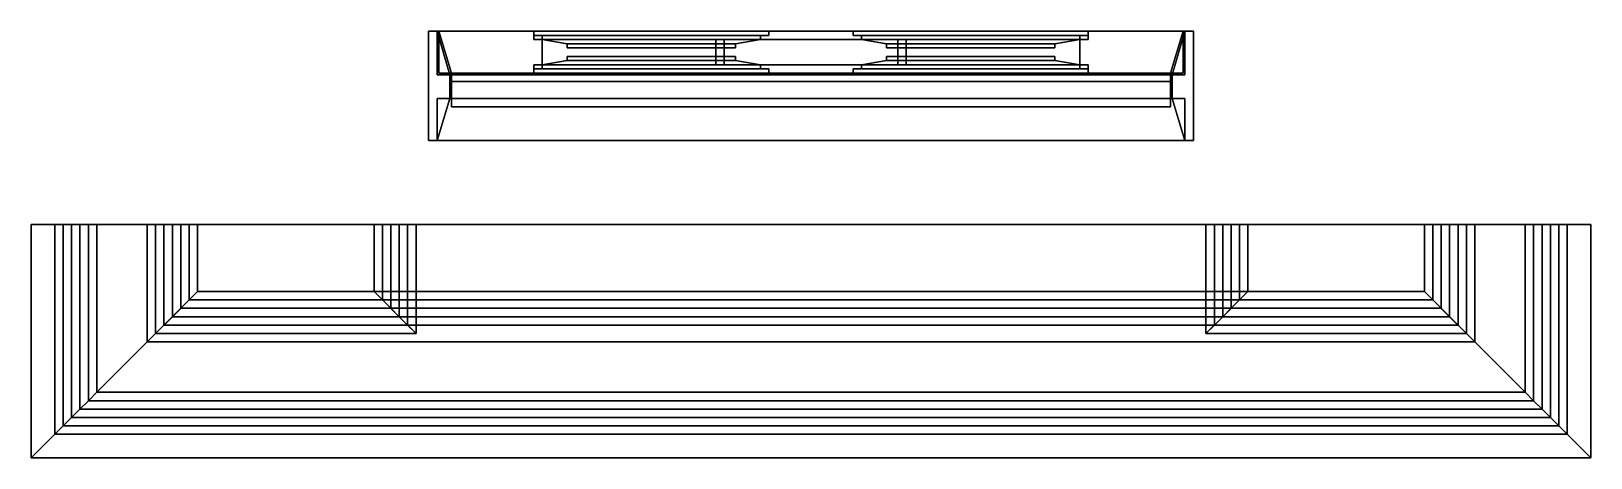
# Model space of a CAD drawing. Extents: x -0.47 to 1.38, y -0.28 to 0.23.
import ezdxf

# ---------------------------------------------------------------- set-up
doc = ezdxf.new("R2010")
doc.units = 0

msp = doc.modelspace()

# ---------------------------------------------------------------- meshes
mesh = msp.add_polyface()
corners = [(-0.305, 0, 2.43), (-0.335, 0, 2.45), (1.245, 0, 2.45), (1.215, 0, 2.43), (-0.335, 0, 2.46), (1.245, 0, 2.46), (-0.295, 0, 2.42), (1.205, 0, 2.42), (-0.285, 0, 2.41), (1.195, 0, 2.41), (-0.315, -0.12, 2.43), (-0.305, -0.11, 2.43), (1.215, -0.11, 2.43), (1.225, -0.12, 2.43), (-0.335, -0.14, 2.45), (1.245, -0.14, 2.45), (-0.335, -0.14, 2.46), (1.245, -0.14, 2.46), (-0.305, -0.11, 2.42), (1.215, -0.11, 2.42), (-0.295, -0.1, 2.42), (1.205, -0.1, 2.42), (-0.285, -0.09, 2.41), (1.195, -0.09, 2.41), (-0.285, -0.09, 2.4), (1.195, -0.09, 2.4), (-0.285, -0.09, 2.21), (-0.285, -0.09, 2.2), (1.195, -0.09, 2.2), (1.195, -0.09, 2.21), (1.383, 0, 2.601), (-0.473, 0, 2.601), (-0.473, -0.278, 2.601), (1.383, -0.278, 2.601), (-0.473, -0.278, 2.591), (1.383, -0.278, 2.591), (-0.445, -0.25, 2.581), (1.355, -0.25, 2.581), (1.335, -0.23, 2.54), (1.335, -0.23, 2.55), (-0.425, -0.23, 2.55), (-0.425, -0.23, 2.54), (0.885, 0.178, 0.025), (0.025, 0.178, 0.025), (0.025, 0.15, 0.025), (0.885, 0.15, 0.025), (0.91, 0.1), (0, 0.1), (0, 0.23), (0.91, 0.23), (0.9, 0.1, 0.025), (0.01, 0.1, 0.025), (0.885, 0.178, 2.055), (0.025, 0.178, 2.055), (0.01, 0.178, 2.07), (0.9, 0.178, 2.07), (0, 0.1, 2.08), (0.91, 0.1, 2.08), (0.91, 0.23, 2.08), (0, 0.23, 2.08), (0.027, 0.14, 0.027), (0.027, 0.18, 0.027), (0.883, 0.18, 0.027), (0.883, 0.14, 0.027), (0.883, 0.18, 0.075), (0.898, 0.18, 0.075), (0.785, 0.18, 0.225), (0.505, 0.18, 0.225), (0.505, 0.18, 0.62), (0.405, 0.18, 0.62), (0.405, 0.18, 0.225), (0.785, 0.18, 0.62), (0.027, 0.18, 0.075), (0.785, 0.18, 0.82), (0.027, 0.17, 0.075), (0.883, 0.17, 0.075), (0.898, 0.18, 2.068), (0.785, 0.18, 1.895), (0.027, 0.14, 0.045), (0.883, 0.14, 0.045), (0.125, 0.18, 1.895), (0.012, 0.18, 2.068), (0.01, 0.1, 2.07), (0.9, 0.1, 2.07), (0.01, 0.15, 2.065), (0.9, 0.15, 2.065), (0.025, 0.15, 2.055), (0.885, 0.15, 2.055)]
mesh.append_faces([[corners[k] for k in face] for face in [(0, 1, 2, 3), (1, 4, 5, 2), (6, 0, 3, 7), (8, 6, 7, 9), (10, 11, 12, 13), (14, 10, 13, 15), (16, 14, 15, 17), (11, 18, 19, 12), (18, 20, 21, 19), (20, 22, 23, 21), (22, 24, 25, 23), (26, 27, 28, 29), (30, 31, 32, 33), (32, 34, 35, 33), (35, 34, 36, 37), (38, 39, 40, 41), (42, 43, 44, 45), (46, 47, 48, 49), (47, 46, 50, 51), (52, 53, 54, 55), (56, 57, 58, 59), (60, 61, 62, 63), (64, 65, 66, 67), (67, 68, 69, 70), (71, 66, 65), (72, 64, 67, 70), (68, 71, 73), (74, 75, 64, 72), (76, 77, 73), (78, 79, 75, 74), (80, 77, 76, 81), (79, 78, 60, 63), (56, 82, 83, 57), (82, 84, 85, 83), (86, 87, 85, 84)]])
mesh = msp.add_polyface()
corners = [(-0.275, 0, 2.11), (-0.015, 0, 2.11), (-0.025, 0, 2.1), (-0.315, 0, 2.1), (-0.015, 0, 2.1), (-0.035, 0, 2.07), (-0.305, 0, 2.07), (-0.025, 0, 2.07), (-0.275, 0, 1.94), (-0.275, 0, 2.03), (-0.065, 0, 2.03), (-0.065, 0, 1.94), (-0.055, 0, 2.04), (-0.055, 0, 2.03), (-0.055, -0.09, 2.03), (-0.065, -0.08, 2.03), (-0.065, -0.08, 1.94), (-0.275, 0, 1.93), (-0.065, 0, 1.93), (-0.055, -0.09, 1.94), (-0.055, 0, 1.94), (-0.055, 0, 1.93), (-0.055, -0.09, 1.93), (-0.065, -0.08, 1.93), (-0.045, 0, 0.13), (-0.035, 0, 0.13), (-0.035, 0, 0.12), (-0.325, 0, 0.1), (-0.305, 0, 0.12), (-0.015, 0, 0.1), (-0.325, 0, 0.08), (-0.015, 0, 0.08), (-0.315, 0, 0.07), (-0.025, 0, 0.07), (-0.015, 0), (-0.325, 0), (-0.015, 0, 0.07), (0.01, 0.178, 0.025), (0.025, 0.178, 0.025), (0.01, 0.23, 0.025), (0.01, 0.23, 2.07), (0, 0.23), (0, 0.23, 2.08), (0.01, 0.178, 2.07), (0.025, 0.178, 2.055), (0, 0.1), (0, 0.1, 2.08), (0.01, 0.1, 0.025), (0.01, 0.1, 2.07), (0.01, 0.15, 0.025), (0.01, 0.15, 2.065), (0.025, 0.15, 0.025), (0.025, 0.15, 2.055), (0.012, 0.23, 0.027), (0.012, 0.18, 0.075), (0.012, 0.18, 2.068), (0.012, 0.23, 2.068), (0.012, 0.18, 0.027), (0.027, 0.18, 0.027), (0.027, 0.18, 0.075), (0.027, 0.14, 0.045), (0.027, 0.17, 0.075), (0.027, 0.14, 0.027), (0.125, 0.18, 0.62), (0.125, 0.18, 0.82), (0.125, 0.23, 0.82), (0.125, 0.23, 0.62)]
mesh.append_faces([[corners[k] for k in face] for face in [(0, 1, 2, 3), (1, 4, 2), (2, 5, 6, 3), (2, 7, 5), (8, 9, 10, 11), (12, 13, 10), (13, 14, 15, 10), (11, 10, 15, 16), (17, 8, 11, 18), (16, 19, 20, 11), (11, 20, 21, 18), (21, 22, 23, 18), (24, 25, 26), (27, 28, 26, 29), (30, 27, 29, 31), (32, 30, 31, 33), (34, 35, 32, 33), (33, 36, 34), (37, 38, 39), (40, 39, 41, 42), (43, 44, 38, 37), (39, 40, 43, 37), (42, 41, 45, 46), (45, 47, 48, 46), (49, 50, 48, 47), (51, 52, 50, 49), (49, 47, 51), (44, 52, 51, 38), (53, 54, 55, 56), (53, 57, 54), (57, 53, 58), (54, 57, 58, 59), (59, 58, 60, 61), (62, 60, 58), (55, 54, 63, 64), (53, 56, 65, 66)]])
mesh = msp.add_polyface()
corners = [(0.025, 0.178, 0.025), (0.885, 0.178, 0.025), (0.9, 0.23, 0.025), (0.01, 0.23, 0.025), (0.91, 0.23), (0, 0.23), (0.9, 0.23, 2.07), (0.01, 0.23, 2.07), (0, 0.23, 2.08), (0.91, 0.23, 2.08), (0.9, 0.178, 2.07), (0.01, 0.178, 2.07), (0.898, 0.18, 2.068), (0.898, 0.23, 2.068), (0.012, 0.23, 2.068), (0.012, 0.18, 2.068), (0.012, 0.23, 0.027), (0.898, 0.23, 0.027), (0.883, 0.18, 0.027), (0.027, 0.18, 0.027), (0.745, 0.2, 0.265), (0.745, 0.2, 0.58), (0.545, 0.2, 0.58), (0.545, 0.2, 0.265), (0.545, 0.195, 0.58), (0.545, 0.195, 0.265), (0.745, 0.195, 0.58), (0.5583, 0.19, 0.83), (0.5583, 0.19, 1.175), (0.5583, 0.22, 1.175), (0.5583, 0.22, 0.83), (0.5683, 0.22, 0.83), (0.5683, 0.22, 1.175), (0.5683, 0.19, 1.175), (0.5683, 0.19, 0.83), (0.785, 0.23, 0.82), (0.125, 0.23, 0.82), (0.125, 0.22, 0.82), (0.785, 0.22, 0.82), (0.5583, 0.22, 1.185), (0.5683, 0.22, 1.185), (0.505, 0.23, 0.62), (0.405, 0.23, 0.62), (0.5583, 0.22, 1.54), (0.5583, 0.19, 1.54), (0.5583, 0.19, 1.885), (0.5583, 0.22, 1.885), (0.5683, 0.19, 1.53), (0.5683, 0.19, 1.185), (0.5683, 0.22, 1.53), (0.5583, 0.22, 1.53), (0.5583, 0.19, 1.185), (0.5583, 0.19, 1.53), (0.785, 0.22, 1.895), (0.125, 0.22, 1.895), (0.125, 0.23, 1.895), (0.785, 0.23, 1.895), (0.5683, 0.22, 1.54), (0.5683, 0.22, 1.885), (0.5683, 0.19, 1.54), (0.5683, 0.19, 1.885), (0.505, 0.23, 0.225), (0.505, 0.225, 0.62), (0.505, 0.225, 0.225), (0.405, 0.23, 0.225), (0.785, 0.225, 0.62), (0.785, 0.23, 0.62), (0.515, 0.225, 0.61), (0.515, 0.225, 0.235), (0.785, 0.23, 0.225), (0.785, 0.225, 0.225), (0.775, 0.225, 0.61), (0.515, 0.22, 0.61), (0.515, 0.22, 0.235), (0.545, 0.215, 0.58), (0.545, 0.215, 0.265), (0.545, 0.21, 0.58), (0.545, 0.21, 0.265)]
mesh.append_faces([[corners[k] for k in face] for face in [(0, 1, 2, 3), (2, 4, 5, 3), (6, 7, 8, 9), (10, 11, 7, 6), (12, 13, 14, 15), (16, 17, 18, 19), (20, 21, 22, 23), (22, 24, 25, 23), (26, 24, 22, 21), (27, 28, 29, 30), (31, 32, 33, 34), (30, 29, 32, 31), (35, 36, 37, 38), (31, 38, 30), (32, 29, 39, 40), (41, 42, 36, 35), (43, 44, 45, 46), (47, 48, 40, 49), (50, 39, 51, 52), (49, 40, 39, 50), (53, 54, 55, 56), (57, 43, 46, 58), (58, 46, 53), (59, 57, 58, 60), (49, 50, 43, 57), (61, 41, 62, 63), (61, 17, 16, 64), (65, 62, 41, 66), (14, 13, 56, 55), (67, 68, 63, 62), (69, 61, 63, 70), (65, 71, 67, 62), (68, 67, 72, 73), (73, 72, 74, 75), (74, 76, 77, 75)]])
mesh = msp.add_polyface()
corners = [(0.135, 0.19, 1.53), (0.135, 0.19, 1.185), (0.135, 0.22, 1.185), (0.135, 0.22, 1.53), (0.135, 0.19, 0.83), (0.3417, 0.19, 0.83), (0.3417, 0.22, 0.83), (0.135, 0.22, 0.83), (0.3417, 0.19, 1.185), (0.3417, 0.22, 1.185), (0.125, 0.22, 0.82), (0.125, 0.22, 1.895), (0.3417, 0.22, 1.53), (0.3417, 0.19, 1.53), (0.365, 0.2, 0.265), (0.365, 0.2, 0.58), (0.165, 0.2, 0.58), (0.165, 0.2, 0.265), (0.165, 0.195, 0.265), (0.365, 0.195, 0.265), (0.125, 0.23, 0.82), (0.125, 0.23, 1.895), (0.3417, 0.22, 1.175), (0.3417, 0.19, 1.175), (0.135, 0.19, 1.175), (0.135, 0.22, 1.175), (0.135, 0.22, 1.54), (0.3417, 0.22, 1.54), (0.135, 0.19, 1.54), (0.135, 0.22, 1.885), (0.135, 0.19, 1.885), (0.3417, 0.19, 1.54), (0.165, 0.195, 0.58), (0.405, 0.23, 0.62), (0.125, 0.23, 0.62), (0.012, 0.23, 2.068), (0.3417, 0.22, 1.885), (0.3417, 0.19, 1.885), (0.405, 0.225, 0.62), (0.125, 0.225, 0.62), (0.405, 0.23, 0.225), (0.125, 0.23, 0.225), (0.125, 0.225, 0.225), (0.405, 0.225, 0.225), (0.012, 0.23, 0.027), (0.135, 0.225, 0.61), (0.395, 0.225, 0.61), (0.135, 0.225, 0.235), (0.395, 0.225, 0.235), (0.135, 0.22, 0.61), (0.135, 0.22, 0.235), (0.165, 0.215, 0.58), (0.165, 0.215, 0.265), (0.165, 0.21, 0.58), (0.165, 0.21, 0.265)]
mesh.append_faces([[corners[k] for k in face] for face in [(0, 1, 2, 3), (4, 5, 6, 7), (8, 9, 2, 1), (3, 2, 10, 11), (12, 13, 0, 3), (14, 15, 16, 17), (14, 17, 18, 19), (11, 10, 20, 21), (10, 7, 6), (22, 23, 24, 25), (7, 25, 24, 4), (22, 25, 2, 9), (2, 25, 10), (26, 3, 11), (12, 3, 26, 27), (28, 26, 29, 30), (31, 27, 26, 28), (16, 32, 18, 17), (33, 34, 20), (20, 35, 21), (7, 10, 25), (11, 29, 26), (36, 37, 30, 29), (38, 39, 34, 33), (36, 29, 11), (40, 41, 42, 43), (41, 40, 44), (45, 39, 38, 46), (41, 34, 39, 42), (41, 44, 34), (47, 48, 43, 42), (42, 39, 45, 47), (47, 45, 49, 50), (50, 49, 51, 52), (51, 53, 54, 52)]])
mesh = msp.add_polyface()
corners = [(0.3517, 0.19, 0.83), (0.5583, 0.19, 0.83), (0.5583, 0.22, 0.83), (0.3517, 0.22, 0.83), (0.785, 0.22, 0.82), (0.125, 0.22, 0.82), (0.3517, 0.22, 1.175), (0.3517, 0.19, 1.175), (0.5583, 0.22, 1.175), (0.5583, 0.19, 1.175), (0.3417, 0.22, 0.83), (0.3417, 0.22, 1.175), (0.3417, 0.19, 0.83), (0.3417, 0.19, 1.175), (0.5583, 0.22, 1.885), (0.5583, 0.19, 1.885), (0.3517, 0.19, 1.885), (0.3517, 0.22, 1.885), (0.3517, 0.22, 1.185), (0.5583, 0.22, 1.185), (0.3417, 0.22, 1.185), (0.3417, 0.22, 1.53), (0.3417, 0.19, 1.185), (0.3417, 0.19, 1.53), (0.3517, 0.19, 1.54), (0.3517, 0.22, 1.54), (0.125, 0.22, 1.895), (0.785, 0.22, 1.895), (0.5583, 0.19, 1.185), (0.3517, 0.19, 1.185), (0.405, 0.23, 0.225), (0.405, 0.23, 0.62), (0.505, 0.23, 0.62), (0.505, 0.23, 0.225), (0.3517, 0.22, 1.53), (0.3517, 0.19, 1.53), (0.3417, 0.22, 1.54), (0.3417, 0.19, 1.54), (0.3417, 0.19, 1.885), (0.3417, 0.22, 1.885), (0.5583, 0.19, 1.54), (0.5583, 0.22, 1.54), (0.5583, 0.22, 1.53), (0.5583, 0.19, 1.53), (0.405, 0.225, 0.225), (0.405, 0.225, 0.62), (0.395, 0.225, 0.235), (0.395, 0.225, 0.61), (0.395, 0.22, 0.235), (0.395, 0.22, 0.61), (0.135, 0.22, 0.61), (0.135, 0.225, 0.61), (0.135, 0.225, 0.235), (0.135, 0.22, 0.235), (0.365, 0.215, 0.265), (0.365, 0.215, 0.58), (0.165, 0.215, 0.58), (0.165, 0.215, 0.265), (0.365, 0.21, 0.58), (0.365, 0.21, 0.265), (0.165, 0.21, 0.58), (0.165, 0.21, 0.265)]
mesh.append_faces([[corners[k] for k in face] for face in [(0, 1, 2, 3), (4, 5, 3, 2), (3, 6, 7, 0), (8, 9, 7, 6), (5, 10, 3), (10, 11, 6, 3), (12, 13, 11, 10), (14, 15, 16, 17), (18, 19, 8, 6), (6, 11, 20, 18), (21, 20, 22, 23), (24, 25, 17, 16), (26, 27, 14, 17), (28, 19, 18, 29), (30, 31, 32, 33), (34, 18, 20, 21), (35, 29, 18, 34), (34, 21, 36, 25), (36, 37, 38, 39), (40, 41, 25, 24), (25, 36, 39, 17), (17, 39, 26), (42, 43, 35, 34), (44, 45, 31, 30), (25, 41, 42, 34), (45, 44, 46, 47), (48, 49, 47, 46), (49, 50, 51, 47), (46, 52, 53, 48), (54, 55, 49, 48), (55, 56, 50, 49), (48, 53, 57, 54), (58, 55, 54, 59), (58, 60, 56, 55), (54, 57, 61, 59), (61, 60, 58, 59)]])
mesh = msp.add_polyface()
corners = [(0.745, 0.195, 0.58), (0.745, 0.2, 0.58), (0.745, 0.2, 0.265), (0.745, 0.195, 0.265), (0.775, 0.22, 1.53), (0.775, 0.22, 1.185), (0.775, 0.19, 1.185), (0.775, 0.19, 1.53), (0.775, 0.22, 0.83), (0.5683, 0.22, 0.83), (0.5683, 0.19, 0.83), (0.775, 0.19, 0.83), (0.785, 0.22, 1.895), (0.785, 0.22, 0.82), (0.5683, 0.22, 1.185), (0.5683, 0.19, 1.185), (0.5683, 0.19, 1.53), (0.5683, 0.22, 1.53), (0.5683, 0.19, 1.175), (0.5683, 0.22, 1.175), (0.775, 0.22, 1.175), (0.775, 0.19, 1.175), (0.785, 0.23, 1.895), (0.785, 0.23, 0.82), (0.775, 0.22, 1.54), (0.5683, 0.22, 1.54), (0.5683, 0.19, 1.54), (0.775, 0.19, 1.54), (0.775, 0.19, 1.885), (0.775, 0.22, 1.885), (0.505, 0.23, 0.62), (0.785, 0.23, 0.62), (0.898, 0.23, 2.068), (0.5683, 0.19, 1.885), (0.5683, 0.22, 1.885), (0.505, 0.23, 0.225), (0.785, 0.23, 0.225), (0.898, 0.23, 0.027), (0.785, 0.225, 0.225), (0.785, 0.225, 0.62), (0.505, 0.225, 0.225), (0.515, 0.225, 0.235), (0.775, 0.225, 0.235), (0.775, 0.225, 0.61), (0.775, 0.22, 0.61), (0.515, 0.22, 0.61), (0.515, 0.225, 0.61), (0.515, 0.22, 0.235), (0.775, 0.22, 0.235), (0.745, 0.215, 0.58), (0.545, 0.215, 0.58), (0.545, 0.215, 0.265), (0.745, 0.215, 0.265), (0.745, 0.21, 0.58), (0.545, 0.21, 0.58), (0.545, 0.21, 0.265), (0.745, 0.21, 0.265)]
mesh.append_faces([[corners[k] for k in face] for face in [(0, 1, 2, 3), (4, 5, 6, 7), (8, 9, 10, 11), (12, 13, 5, 4), (14, 15, 6, 5), (16, 17, 4, 7), (18, 19, 20, 21), (11, 21, 20, 8), (9, 8, 13), (22, 23, 13, 12), (20, 5, 13), (24, 12, 4), (14, 5, 20, 19), (25, 24, 4, 17), (25, 26, 27, 24), (24, 27, 28, 29), (8, 20, 13), (30, 23, 31), (23, 22, 32), (33, 34, 29, 28), (24, 29, 12), (29, 34, 12), (35, 36, 37), (38, 39, 31, 36), (38, 40, 41, 42), (42, 43, 39, 38), (44, 45, 46, 43), (42, 41, 47, 48), (48, 44, 43, 42), (49, 50, 45, 44), (48, 47, 51, 52), (52, 49, 44, 48), (53, 54, 50, 49), (55, 54, 53, 56), (52, 51, 55, 56), (53, 49, 52, 56)]])
mesh = msp.add_polyface()
corners = [(0.925, 0, 2.11), (1.185, 0, 2.11), (1.225, 0, 2.1), (0.935, 0, 2.1), (0.925, -0.08, 2.11), (0.925, 0, 2.1), (0.945, 0, 2.07), (1.215, 0, 2.07), (0.935, 0, 2.07), (1.215, 0, 2.06), (0.945, 0, 2.06), (1.195, 0, 2.04), (0.965, 0, 2.04), (1.185, 0, 2.03), (0.975, 0, 2.03), (1.185, 0, 1.94), (0.975, 0, 1.94), (0.965, 0, 2.03), (1.185, 0, 1.93), (0.975, 0, 1.93), (1.205, 0, 0.13), (0.955, 0, 0.13), (0.965, 0, 1.94), (0.965, 0, 1.93), (1.215, 0, 0.12), (0.945, 0, 0.12), (1.235, 0, 0.1), (0.925, 0, 0.1), (0.945, 0, 0.13), (0.925, 0, 0.07), (0.935, 0, 0.07), (0.925, 0), (0.9, 0.178, 0.025), (0.9, 0.23, 0.025), (0.885, 0.178, 0.025), (0.9, 0.178, 2.07), (0.9, 0.23, 2.07), (0.885, 0.178, 2.055), (0.91, 0.23, 2.08), (0.91, 0.23), (0.91, 0.1, 2.08), (0.91, 0.1), (0.9, 0.1, 2.07), (0.9, 0.1, 0.025), (0.9, 0.15, 2.065), (0.9, 0.15, 0.025), (0.885, 0.15, 0.025), (0.885, 0.15, 2.055), (0.898, 0.18, 0.075), (0.898, 0.23, 0.027), (0.898, 0.23, 2.068), (0.898, 0.18, 2.068), (0.898, 0.18, 0.027), (0.883, 0.18, 0.027), (0.883, 0.18, 0.075), (0.883, 0.17, 0.075), (0.883, 0.14, 0.045), (0.883, 0.14, 0.027), (0.785, 0.18, 0.62), (0.785, 0.18, 0.82), (0.785, 0.23, 0.82), (0.785, 0.23, 0.62), (0.785, 0.23, 0.225)]
mesh.append_faces([[corners[k] for k in face] for face in [(0, 1, 2, 3), (4, 0, 5), (6, 3, 2, 7), (5, 0, 3), (6, 8, 3), (7, 9, 10, 6), (9, 11, 12, 10), (13, 14, 12, 11), (13, 15, 16, 14), (17, 12, 14), (15, 18, 19, 16), (18, 20, 21, 19), (22, 16, 19, 23), (20, 24, 25, 21), (24, 26, 27, 25), (28, 21, 25), (29, 30, 31), (32, 33, 34), (35, 36, 33, 32), (32, 34, 37, 35), (36, 38, 39, 33), (40, 41, 39, 38), (42, 43, 41, 40), (43, 42, 44, 45), (45, 46, 43), (45, 44, 47, 46), (37, 34, 46, 47), (48, 49, 50, 51), (52, 49, 48), (49, 52, 53), (54, 53, 52, 48), (55, 56, 53, 54), (57, 53, 56), (58, 48, 51, 59), (60, 50, 49, 61), (61, 49, 62)]])
mesh = msp.add_polyface()
corners = [(0.395, 0.185, 0.61), (0.395, 0.185, 0.235), (0.405, 0.185, 0.225), (0.405, 0.185, 0.62), (0.125, 0.19, 0.82), (0.785, 0.19, 0.82), (0.5583, 0.19, 0.83), (0.3517, 0.19, 0.83), (0.125, 0.18, 1.895), (0.125, 0.18, 0.82), (0.125, 0.19, 1.895), (0.125, 0.185, 0.225), (0.125, 0.185, 0.62), (0.125, 0.18, 0.62), (0.125, 0.18, 0.225), (0.135, 0.185, 0.61), (0.395, 0.19, 0.61), (0.395, 0.19, 0.235), (0.135, 0.185, 0.235), (0.3417, 0.19, 0.83), (0.135, 0.19, 1.185), (0.135, 0.19, 1.53), (0.135, 0.19, 0.61), (0.365, 0.195, 0.58), (0.365, 0.195, 0.265), (0.135, 0.19, 0.235), (0.3517, 0.19, 1.175), (0.3417, 0.19, 1.175), (0.135, 0.19, 0.83), (0.135, 0.19, 1.175), (0.135, 0.19, 1.54), (0.785, 0.19, 1.895), (0.3517, 0.19, 1.885), (0.5583, 0.19, 1.885), (0.165, 0.195, 0.58), (0.365, 0.2, 0.58), (0.365, 0.2, 0.265), (0.165, 0.195, 0.265), (0.3517, 0.19, 1.185), (0.3417, 0.19, 1.185), (0.135, 0.19, 1.885), (0.3417, 0.19, 1.54), (0.3417, 0.19, 1.53), (0.3417, 0.19, 1.885), (0.165, 0.2, 0.58), (0.5583, 0.19, 1.185), (0.5583, 0.19, 1.175), (0.3517, 0.19, 1.53), (0.3517, 0.19, 1.54), (0.5583, 0.19, 1.54), (0.5583, 0.19, 1.53)]
mesh.append_faces([[corners[k] for k in face] for face in [(0, 1, 2, 3), (4, 5, 6, 7), (8, 9, 4, 10), (11, 12, 13, 14), (3, 12, 15, 0), (1, 0, 16, 17), (18, 11, 2, 1), (7, 19, 4), (10, 4, 20, 21), (18, 15, 12, 11), (0, 15, 22, 16), (17, 16, 23, 24), (17, 25, 18, 1), (7, 26, 27, 19), (19, 28, 4), (29, 20, 4), (30, 10, 21), (31, 10, 32, 33), (25, 22, 15, 18), (16, 22, 34, 23), (23, 35, 36, 24), (24, 37, 25, 17), (27, 26, 38, 39), (28, 29, 4), (39, 20, 29, 27), (40, 10, 30), (41, 30, 21, 42), (43, 32, 10), (37, 34, 22, 25), (23, 34, 44, 35), (45, 38, 26, 46), (42, 39, 38, 47), (43, 10, 40), (42, 47, 48, 41), (32, 43, 41, 48), (49, 48, 47, 50)]])
mesh = msp.add_polyface()
corners = [(0.745, 0.2, 0.265), (0.545, 0.2, 0.265), (0.545, 0.195, 0.265), (0.745, 0.195, 0.265), (0.515, 0.19, 0.235), (0.775, 0.19, 0.235), (0.545, 0.195, 0.58), (0.515, 0.19, 0.61), (0.515, 0.185, 0.235), (0.775, 0.185, 0.235), (0.775, 0.19, 0.61), (0.745, 0.195, 0.58), (0.515, 0.185, 0.61), (0.785, 0.185, 0.225), (0.505, 0.185, 0.225), (0.775, 0.185, 0.61), (0.505, 0.185, 0.62), (0.785, 0.185, 0.62), (0.505, 0.18, 0.225), (0.785, 0.18, 0.225), (0.505, 0.18, 0.62), (0.785, 0.18, 0.62), (0.785, 0.19, 0.82), (0.125, 0.19, 0.82), (0.125, 0.18, 0.82), (0.785, 0.18, 0.82), (0.785, 0.18, 1.895), (0.785, 0.19, 1.895), (0.5683, 0.19, 0.83), (0.5583, 0.19, 0.83), (0.125, 0.18, 1.895), (0.125, 0.19, 1.895), (0.775, 0.19, 1.53), (0.775, 0.19, 1.185), (0.5683, 0.19, 1.175), (0.5583, 0.19, 1.175), (0.775, 0.19, 0.83), (0.775, 0.19, 1.175), (0.775, 0.19, 1.54), (0.5683, 0.19, 1.185), (0.5583, 0.19, 1.185), (0.5683, 0.19, 1.885), (0.5583, 0.19, 1.885), (0.5683, 0.19, 1.54), (0.5683, 0.19, 1.53), (0.775, 0.19, 1.885), (0.5583, 0.19, 1.53), (0.5583, 0.19, 1.54)]
mesh.append_faces([[corners[k] for k in face] for face in [(0, 1, 2, 3), (3, 2, 4, 5), (2, 6, 7, 4), (5, 4, 8, 9), (5, 10, 11, 3), (10, 7, 6, 11), (4, 7, 12, 8), (13, 9, 8, 14), (9, 15, 10, 5), (15, 12, 7, 10), (16, 14, 8, 12), (13, 17, 15, 9), (13, 14, 18, 19), (12, 15, 17, 16), (14, 16, 20, 18), (19, 21, 17, 13), (21, 20, 16, 17), (22, 23, 24, 25), (25, 26, 27, 22), (28, 29, 22), (26, 30, 31, 27), (32, 33, 22, 27), (28, 34, 35, 29), (28, 22, 36), (37, 22, 33), (38, 32, 27), (35, 34, 39, 40), (36, 22, 37), (41, 27, 42), (33, 39, 34, 37), (38, 43, 44, 32), (38, 27, 45), (46, 40, 39, 44), (41, 45, 27), (41, 42, 47, 43), (46, 44, 43, 47)]])
mesh = msp.add_polyface()
corners = [(-0.335, 0, 2.46), (-0.395, 0, 2.52), (1.305, 0, 2.52), (1.245, 0, 2.46), (-0.405, 0, 2.53), (1.315, 0, 2.53), (-0.275, 0, 2.4), (-0.285, 0, 2.41), (1.195, 0, 2.41), (1.185, 0, 2.4), (-0.395, -0.2, 2.46), (-0.335, -0.14, 2.46), (1.245, -0.14, 2.46), (1.305, -0.2, 2.46), (-0.415, 0, 2.54), (1.325, 0, 2.54), (-0.275, 0, 2.21), (1.185, 0, 2.21), (-0.395, -0.2, 2.52), (1.305, -0.2, 2.52), (-0.425, 0, 2.55), (1.335, 0, 2.55), (-0.275, 0, 2.2), (1.185, 0, 2.2), (-0.405, -0.21, 2.52), (1.315, -0.21, 2.52), (-0.405, -0.21, 2.53), (1.315, -0.21, 2.53), (-0.415, -0.22, 2.54), (1.325, -0.22, 2.54), (-0.445, 0, 2.581), (1.355, 0, 2.581), (-0.285, -0.09, 2.4), (-0.275, -0.08, 2.4), (1.185, -0.08, 2.4), (1.195, -0.09, 2.4), (-0.275, -0.08, 2.21), (1.185, -0.08, 2.21), (-0.015, 0, 2.11), (0.925, 0, 2.11), (-0.425, -0.23, 2.54), (1.335, -0.23, 2.54), (-0.473, 0, 2.591), (1.383, 0, 2.591), (-0.285, -0.09, 2.21), (1.195, -0.09, 2.21), (-0.015, -0.08, 2.11), (0.925, -0.08, 2.11), (-0.473, 0, 2.601), (1.383, 0, 2.601), (-0.285, -0.09, 2.2), (-0.275, -0.08, 2.2), (1.185, -0.08, 2.2), (1.195, -0.09, 2.2), (1.355, -0.25, 2.581), (-0.445, -0.25, 2.581), (-0.435, -0.24, 2.556), (1.345, -0.24, 2.556), (-0.425, -0.23, 2.55), (1.335, -0.23, 2.55), (0.01, 0.1, 0.025), (0.9, 0.1, 0.025), (0.885, 0.15, 0.025), (0.025, 0.15, 0.025), (0.025, 0.178, 2.055), (0.885, 0.178, 2.055), (0.885, 0.15, 2.055), (0.025, 0.15, 2.055), (0.785, 0.18, 0.82), (0.125, 0.18, 0.82), (0.405, 0.18, 0.62), (0.505, 0.18, 0.62), (0.405, 0.18, 0.225), (0.405, 0.185, 0.62), (0.405, 0.185, 0.225), (0.027, 0.18, 0.075), (0.125, 0.18, 0.225), (0.012, 0.18, 0.075), (0.125, 0.18, 0.62), (0.125, 0.185, 0.62), (0.125, 0.185, 0.225), (0.125, 0.18, 1.895), (0.012, 0.18, 2.068)]
mesh.append_faces([[corners[k] for k in face] for face in [(0, 1, 2, 3), (1, 4, 5, 2), (6, 7, 8, 9), (10, 11, 12, 13), (4, 14, 15, 5), (16, 6, 9, 17), (18, 10, 13, 19), (14, 20, 21, 15), (22, 16, 17, 23), (24, 18, 19, 25), (26, 24, 25, 27), (28, 26, 27, 29), (20, 30, 31, 21), (32, 33, 34, 35), (33, 36, 37, 34), (38, 22, 23, 39), (40, 28, 29, 41), (30, 42, 43, 31), (36, 44, 45, 37), (46, 38, 39, 47), (42, 48, 49, 43), (50, 51, 52, 53), (51, 46, 47, 52), (54, 55, 56, 57), (57, 56, 58, 59), (60, 61, 62, 63), (64, 65, 66, 67), (68, 69, 70, 71), (72, 70, 73, 74), (75, 72, 76, 77), (70, 69, 78), (70, 78, 79, 73), (74, 80, 76, 72), (76, 78, 77), (81, 82, 69)]])
mesh = msp.add_polyface()
corners = [(-0.305, 0, 2.43), (-0.315, 0, 2.43), (-0.335, 0, 2.45), (-0.315, -0.12, 2.43), (-0.305, -0.11, 2.43), (-0.335, -0.14, 2.45), (-0.335, -0.14, 2.46), (-0.335, 0, 2.46), (-0.295, 0, 2.42), (-0.305, 0, 2.42), (-0.305, -0.11, 2.42), (-0.395, -0.2, 2.46), (-0.395, 0, 2.46), (-0.395, 0, 2.52), (-0.395, -0.2, 2.52), (-0.405, 0, 2.52), (-0.405, 0, 2.53), (-0.405, -0.21, 2.52), (-0.405, -0.21, 2.53), (-0.415, -0.22, 2.54), (-0.415, 0, 2.54), (-0.425, -0.23, 2.54), (-0.425, 0, 2.54), (-0.425, 0, 2.55), (-0.425, -0.23, 2.55), (-0.435, 0, 2.556), (-0.445, 0, 2.581), (-0.435, -0.24, 2.556), (-0.445, -0.25, 2.581), (-0.473, 0, 2.591), (-0.473, -0.278, 2.591), (-0.473, -0.278, 2.601), (-0.473, 0, 2.601), (-0.325, 0, 2.11), (-0.275, 0, 2.11), (-0.315, 0, 2.1), (-0.325, 0, 2.1), (-0.325, -0.13, 2.1), (-0.325, -0.13, 2.11), (-0.305, 0, 2.07), (-0.315, 0, 2.07), (-0.315, -0.12, 2.1), (-0.305, 0, 2.06), (-0.305, -0.11, 2.06), (-0.305, -0.11, 2.07), (-0.315, -0.12, 2.07), (-0.305, 0, 0.13), (-0.305, 0, 0.12), (-0.305, -0.11, 0.12), (-0.305, -0.11, 0.13), (-0.325, 0, 0.1), (-0.325, -0.13, 0.1), (-0.325, 0, 0.08), (-0.325, -0.13, 0.08), (-0.315, 0, 0.07), (-0.315, -0.12, 0.07), (-0.325, 0, 0.07), (-0.325, -0.13, 0.07), (-0.325, 0), (-0.325, -0.13)]
mesh.append_faces([[corners[k] for k in face] for face in [(0, 1, 2), (3, 1, 0, 4), (5, 2, 1, 3), (2, 5, 6, 7), (8, 9, 0), (4, 0, 9, 10), (11, 12, 7, 6), (7, 12, 13), (14, 13, 12, 11), (13, 15, 16), (17, 15, 13, 14), (18, 16, 15, 17), (19, 20, 16, 18), (21, 22, 20, 19), (20, 22, 23), (24, 23, 22, 21), (23, 25, 26), (27, 25, 23, 24), (28, 26, 25, 27), (29, 26, 28, 30), (31, 32, 29, 30), (33, 34, 35, 36), (33, 36, 37, 38), (35, 39, 40), (36, 35, 41, 37), (39, 42, 43, 44), (40, 39, 44, 45), (35, 40, 45, 41), (46, 47, 48, 49), (47, 50, 51, 48), (52, 53, 51, 50), (52, 54, 55, 53), (56, 57, 55, 54), (58, 56, 54), (56, 58, 59, 57)]])
mesh = msp.add_polyface()
corners = [(-0.305, -0.11, 2.42), (-0.305, 0, 2.42), (-0.295, 0, 2.42), (-0.295, -0.1, 2.42), (-0.285, 0, 2.41), (-0.285, -0.09, 2.41), (-0.285, 0, 2.4), (-0.285, -0.09, 2.4), (-0.275, 0, 2.4), (-0.275, -0.08, 2.4), (-0.275, -0.08, 2.21), (-0.275, 0, 2.21), (-0.285, -0.09, 2.21), (-0.285, 0, 2.21), (-0.275, 0, 2.2), (-0.285, 0, 2.2), (-0.285, -0.09, 2.2), (-0.275, -0.08, 2.2), (-0.015, 0, 2.11), (-0.275, 0, 2.11), (-0.275, -0.08, 2.11), (-0.015, -0.08, 2.11), (-0.325, 0, 2.11), (-0.325, -0.13, 2.11), (-0.305, 0, 2.06), (-0.305, 0, 2.07), (-0.035, 0, 2.07), (-0.035, 0, 2.06), (-0.315, -0.12, 2.1), (-0.025, -0.12, 2.1), (-0.015, -0.13, 2.1), (-0.325, -0.13, 2.1), (-0.285, 0, 2.04), (-0.055, 0, 2.04), (-0.285, -0.09, 2.04), (-0.305, -0.11, 2.06), (-0.065, 0, 2.03), (-0.275, 0, 2.03), (-0.285, 0, 2.03), (-0.285, -0.09, 2.03), (-0.055, -0.09, 2.04), (-0.035, -0.11, 2.06), (-0.275, -0.08, 2.03), (-0.055, -0.09, 2.03), (-0.275, 0, 1.94), (-0.275, -0.08, 1.94), (-0.285, 0, 1.94), (-0.285, -0.09, 1.94), (-0.275, 0, 1.93), (-0.285, 0, 1.93), (-0.295, 0, 0.13), (-0.065, 0, 1.93), (-0.045, 0, 0.13), (-0.285, -0.09, 1.93), (-0.065, -0.08, 1.94), (-0.055, -0.09, 1.94), (-0.275, -0.08, 1.93), (-0.295, -0.1, 0.13), (-0.305, 0, 0.12), (-0.035, 0, 0.12), (-0.305, 0, 0.13), (-0.305, -0.11, 0.13), (-0.045, -0.1, 0.13), (-0.065, -0.08, 1.93)]
mesh.append_faces([[corners[k] for k in face] for face in [(0, 1, 2, 3), (3, 2, 4, 5), (5, 4, 6, 7), (8, 6, 4), (7, 6, 8, 9), (10, 9, 8, 11), (12, 10, 11, 13), (13, 11, 14, 15), (16, 12, 13, 15), (17, 16, 15, 14), (18, 19, 14), (20, 17, 14, 19), (17, 20, 21), (20, 19, 22, 23), (24, 25, 26, 27), (28, 29, 30, 31), (32, 24, 27, 33), (24, 32, 34, 35), (36, 37, 32, 33), (32, 38, 39, 34), (35, 34, 40, 41), (37, 38, 32), (42, 39, 38, 37), (40, 34, 39, 43), (37, 44, 45, 42), (46, 47, 45, 44), (48, 49, 46, 44), (50, 48, 51, 52), (49, 53, 47, 46), (54, 45, 47, 55), (56, 53, 49, 48), (48, 50, 57, 56), (58, 50, 52, 59), (50, 60, 61, 57), (56, 57, 62, 63), (58, 60, 50)]])
mesh = msp.add_polyface()
corners = [(-0.015, 0, 2.11), (-0.015, -0.08, 2.11), (-0.015, -0.13, 2.1), (-0.015, -0.13, 2.11), (-0.015, 0, 2.1), (-0.325, -0.13, 2.11), (-0.275, -0.08, 2.11), (-0.025, 0, 2.1), (-0.025, -0.12, 2.1), (-0.325, -0.13, 2.1), (-0.025, 0, 2.07), (-0.025, -0.12, 2.07), (-0.035, 0, 2.07), (-0.035, -0.11, 2.07), (-0.035, 0, 2.06), (-0.035, -0.11, 2.06), (-0.315, -0.12, 2.1), (-0.315, -0.12, 2.07), (-0.305, -0.11, 2.07), (-0.305, -0.11, 2.06), (-0.055, 0, 2.04), (-0.055, -0.09, 2.04), (-0.055, 0, 2.03), (-0.055, -0.09, 2.03), (-0.275, -0.08, 2.03), (-0.065, -0.08, 2.03), (-0.285, -0.09, 2.03), (-0.275, -0.08, 1.94), (-0.065, -0.08, 1.94), (-0.055, 0, 1.93), (-0.055, 0, 1.94), (-0.055, -0.09, 1.94), (-0.055, -0.09, 1.93), (-0.045, 0, 0.13), (-0.065, 0, 1.93), (-0.065, -0.08, 1.93), (-0.045, -0.1, 0.13), (-0.285, -0.09, 1.93), (-0.285, -0.09, 1.94), (-0.275, -0.08, 1.93), (-0.035, 0, 0.13), (-0.035, -0.11, 0.13), (-0.295, -0.1, 0.13), (-0.305, -0.11, 0.13), (-0.035, 0, 0.12), (-0.035, -0.11, 0.12), (-0.015, 0, 0.1), (-0.015, -0.13, 0.1), (-0.305, -0.11, 0.12), (-0.325, -0.13, 0.1), (-0.015, 0, 0.08), (-0.015, -0.13, 0.08), (-0.325, -0.13, 0.08), (-0.025, 0, 0.07), (-0.025, -0.12, 0.07), (-0.315, -0.12, 0.07), (-0.015, -0.13, 0.07), (-0.015, 0, 0.07), (-0.015, -0.13), (-0.325, -0.13), (-0.325, 0), (-0.015, 0), (-0.325, -0.13, 0.07)]
mesh.append_faces([[corners[k] for k in face] for face in [(0, 1, 2), (1, 3, 2), (2, 4, 0), (5, 3, 1, 6), (7, 4, 2, 8), (2, 3, 5, 9), (10, 7, 8, 11), (12, 10, 11, 13), (14, 12, 13, 15), (11, 8, 16, 17), (18, 13, 11, 17), (15, 13, 18, 19), (20, 14, 15, 21), (22, 20, 21, 23), (24, 25, 23, 26), (24, 27, 28, 25), (29, 30, 31, 32), (33, 34, 35, 36), (37, 32, 31, 38), (39, 35, 32, 37), (40, 33, 36, 41), (41, 36, 42, 43), (44, 40, 41, 45), (46, 44, 45, 47), (45, 41, 43, 48), (47, 45, 48, 49), (50, 46, 47, 51), (51, 47, 49, 52), (53, 50, 51, 54), (52, 55, 54, 51), (54, 56, 57, 53), (58, 59, 60, 61), (54, 55, 62, 56), (61, 57, 56, 58), (62, 59, 58, 56)]])
mesh = msp.add_polyface()
corners = [(0.925, 0, 2.1), (0.925, -0.13, 2.11), (0.925, -0.08, 2.11), (1.235, -0.13, 2.11), (1.185, -0.08, 2.11), (0.935, 0, 2.1), (0.935, -0.12, 2.1), (0.925, -0.13, 2.1), (1.235, -0.13, 2.1), (1.225, -0.12, 2.1), (0.935, 0, 2.07), (0.945, 0, 2.07), (0.945, -0.11, 2.07), (0.935, -0.12, 2.07), (0.945, 0, 2.06), (0.945, -0.11, 2.06), (1.225, -0.12, 2.07), (1.215, -0.11, 2.07), (1.215, -0.11, 2.06), (0.965, 0, 2.04), (0.965, -0.09, 2.04), (1.195, -0.09, 2.04), (0.965, 0, 2.03), (0.965, -0.09, 2.03), (1.195, -0.09, 2.03), (0.975, 0, 2.03), (0.975, 0, 1.94), (0.975, -0.08, 1.94), (0.975, -0.08, 2.03), (1.185, -0.08, 2.03), (1.185, -0.08, 1.94), (0.965, -0.09, 1.94), (0.965, 0, 1.94), (1.195, -0.09, 1.94), (0.975, 0, 1.93), (0.955, 0, 0.13), (0.955, -0.1, 0.13), (0.975, -0.08, 1.93), (0.965, -0.09, 1.93), (0.965, 0, 1.93), (1.195, -0.09, 1.93), (1.185, -0.08, 1.93), (1.205, -0.1, 0.13), (0.945, 0, 0.13), (0.945, -0.11, 0.13), (0.945, 0, 0.12), (0.925, 0, 0.1), (0.925, -0.13, 0.1), (0.945, -0.11, 0.12), (0.925, 0, 0.08), (0.925, -0.13, 0.08), (0.935, 0, 0.07), (0.935, -0.12, 0.07), (0.925, -0.13, 0.07), (0.925, 0, 0.07), (0.925, 0), (0.925, -0.13)]
mesh.append_faces([[corners[k] for k in face] for face in [(0, 1, 2), (1, 3, 4, 2), (0, 5, 6, 7), (0, 7, 1), (1, 7, 8, 3), (6, 9, 8, 7), (10, 11, 12, 13), (5, 10, 13, 6), (11, 14, 15, 12), (6, 13, 16, 9), (12, 17, 16, 13), (12, 15, 18, 17), (14, 19, 20, 15), (21, 18, 15, 20), (19, 22, 23, 20), (21, 20, 23, 24), (25, 26, 27, 28), (23, 22, 25, 28), (28, 29, 24, 23), (30, 29, 28, 27), (31, 27, 26, 32), (30, 27, 31, 33), (34, 35, 36, 37), (38, 39, 34, 37), (32, 39, 38, 31), (38, 40, 33, 31), (37, 41, 40, 38), (42, 41, 37, 36), (35, 43, 44, 36), (45, 46, 47, 48), (43, 45, 48, 44), (46, 49, 50, 47), (49, 51, 52, 50), (53, 52, 51, 54), (54, 55, 56, 53)]])
mesh = msp.add_polyface()
corners = [(1.215, 0, 2.42), (1.215, -0.11, 2.42), (1.205, -0.1, 2.42), (1.205, 0, 2.42), (1.195, -0.09, 2.41), (1.195, 0, 2.41), (1.195, -0.09, 2.4), (1.195, 0, 2.4), (1.185, 0, 2.4), (1.185, -0.08, 2.4), (1.185, -0.08, 2.21), (1.185, 0, 2.21), (1.195, -0.09, 2.21), (1.195, 0, 2.21), (1.195, 0, 2.2), (1.185, 0, 2.2), (1.195, -0.09, 2.2), (1.185, -0.08, 2.2), (1.185, 0, 2.11), (0.925, 0, 2.11), (1.185, -0.08, 2.11), (0.925, -0.08, 2.11), (1.235, -0.13, 2.11), (1.235, 0, 2.11), (1.195, 0, 2.04), (1.215, 0, 2.06), (1.215, -0.11, 2.06), (1.195, -0.09, 2.04), (1.195, 0, 2.03), (1.195, -0.09, 2.03), (1.185, 0, 2.03), (1.185, -0.08, 2.03), (1.185, 0, 1.94), (1.185, -0.08, 1.94), (1.195, -0.09, 1.94), (1.195, 0, 1.94), (1.195, 0, 1.93), (1.185, 0, 1.93), (1.195, -0.09, 1.93), (1.185, -0.08, 1.93), (1.205, -0.1, 0.13), (1.205, 0, 0.13), (1.215, -0.11, 0.13), (1.215, 0, 0.13), (0.955, -0.1, 0.13), (0.945, -0.11, 0.13), (1.235, 0, 0.1), (1.235, 0, 0.08), (0.925, 0, 0.08), (0.925, 0, 0.1), (0.945, -0.11, 0.12), (1.215, -0.11, 0.12), (0.925, -0.13, 0.1), (1.235, -0.13, 0.1), (1.225, 0, 0.07), (0.935, 0, 0.07), (0.925, -0.13, 0.08), (1.235, -0.13, 0.08), (1.235, 0), (0.925, 0), (1.225, -0.12, 0.07), (0.935, -0.12, 0.07), (1.235, -0.13), (0.925, -0.13), (0.925, -0.13, 0.07), (1.235, -0.13, 0.07)]
mesh.append_faces([[corners[k] for k in face] for face in [(0, 1, 2, 3), (3, 2, 4, 5), (5, 4, 6, 7), (7, 8, 5), (7, 6, 9, 8), (9, 10, 11, 8), (10, 12, 13, 11), (11, 13, 14, 15), (12, 16, 14, 13), (16, 17, 15, 14), (18, 19, 15), (17, 20, 18, 15), (20, 17, 21), (18, 20, 22, 23), (24, 25, 26, 27), (28, 24, 27, 29), (28, 30, 24), (29, 31, 30, 28), (32, 30, 31, 33), (34, 35, 32, 33), (36, 37, 32, 35), (38, 36, 35, 34), (38, 39, 37, 36), (39, 40, 41, 37), (40, 42, 43, 41), (42, 40, 44, 45), (46, 47, 48, 49), (45, 50, 51, 42), (50, 52, 53, 51), (47, 54, 55, 48), (52, 56, 57, 53), (58, 59, 55, 54), (60, 57, 56, 61), (62, 63, 59, 58), (60, 61, 64, 65), (62, 65, 64, 63)]])
mesh = msp.add_polyface()
corners = [(1.225, 0, 2.43), (1.215, 0, 2.43), (1.245, 0, 2.45), (1.245, 0, 2.46), (1.245, -0.14, 2.46), (1.245, -0.14, 2.45), (1.225, -0.12, 2.43), (1.215, -0.11, 2.43), (1.215, 0, 2.42), (1.205, 0, 2.42), (1.305, 0, 2.46), (1.305, 0, 2.52), (1.305, -0.2, 2.46), (1.215, -0.11, 2.42), (1.315, 0, 2.52), (1.315, 0, 2.53), (1.305, -0.2, 2.52), (1.325, 0, 2.54), (1.325, -0.22, 2.54), (1.315, -0.21, 2.53), (1.315, -0.21, 2.52), (1.335, 0, 2.54), (1.335, 0, 2.55), (1.335, -0.23, 2.54), (1.345, 0, 2.556), (1.355, 0, 2.581), (1.335, -0.23, 2.55), (1.383, -0.278, 2.591), (1.355, -0.25, 2.581), (1.383, 0, 2.591), (1.345, -0.24, 2.556), (1.383, 0, 2.601), (1.383, -0.278, 2.601), (1.185, 0, 2.11), (1.235, 0, 2.11), (1.235, 0, 2.1), (1.225, 0, 2.1), (1.235, -0.13, 2.11), (1.235, -0.13, 2.1), (1.225, -0.12, 2.1), (1.225, 0, 2.07), (1.215, 0, 2.07), (1.225, -0.12, 2.07), (1.215, -0.11, 2.07), (1.215, 0, 2.06), (1.215, -0.11, 2.06), (1.215, 0, 0.13), (1.215, 0, 0.12), (1.205, 0, 0.13), (1.215, -0.11, 0.13), (1.215, -0.11, 0.12), (1.235, 0, 0.1), (1.235, -0.13, 0.1), (1.235, -0.13, 0.08), (1.235, 0, 0.08), (1.225, 0, 0.07), (1.225, -0.12, 0.07), (1.235, -0.13, 0.07), (1.235, 0, 0.07), (1.235, 0), (1.235, -0.13)]
mesh.append_faces([[corners[k] for k in face] for face in [(0, 1, 2), (3, 4, 5, 2), (0, 6, 7, 1), (2, 5, 6, 0), (8, 9, 1), (10, 3, 11), (10, 12, 4, 3), (1, 7, 13, 8), (14, 11, 15), (11, 16, 12, 10), (17, 18, 19, 15), (14, 20, 16, 11), (15, 19, 20, 14), (21, 17, 22), (21, 23, 18, 17), (24, 22, 25), (22, 26, 23, 21), (27, 28, 25, 29), (24, 30, 26, 22), (25, 28, 30, 24), (31, 32, 27, 29), (33, 34, 35, 36), (35, 34, 37, 38), (36, 35, 38, 39), (36, 40, 41), (40, 36, 39, 42), (41, 40, 42, 43), (44, 41, 43, 45), (46, 47, 48), (47, 46, 49, 50), (51, 47, 50, 52), (53, 54, 51, 52), (55, 54, 53, 56), (57, 58, 55, 56), (58, 59, 55), (59, 58, 57, 60)]])

doc.saveas('drawing.dxf')
